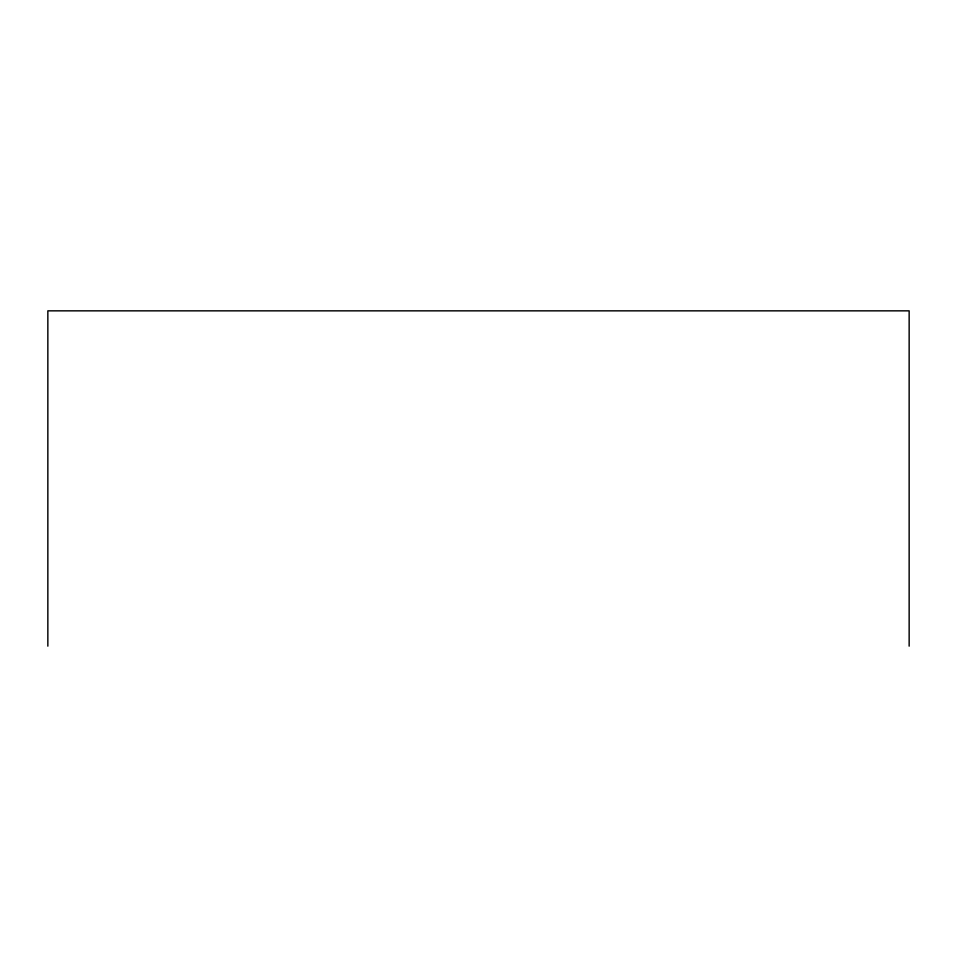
<?xml version="1.0" encoding="UTF-8"?>
<svg xmlns="http://www.w3.org/2000/svg" width="957" height="957" viewBox="0 0 957 957"><rect width="100%" height="100%" fill="white"/><g stroke="black" fill="none" stroke-linecap="round" stroke-linejoin="round"><path stroke-width="1.44" d="M909.15 646.154L909.15 310.846L47.85 310.846L47.85 646.154"/></g></svg>
